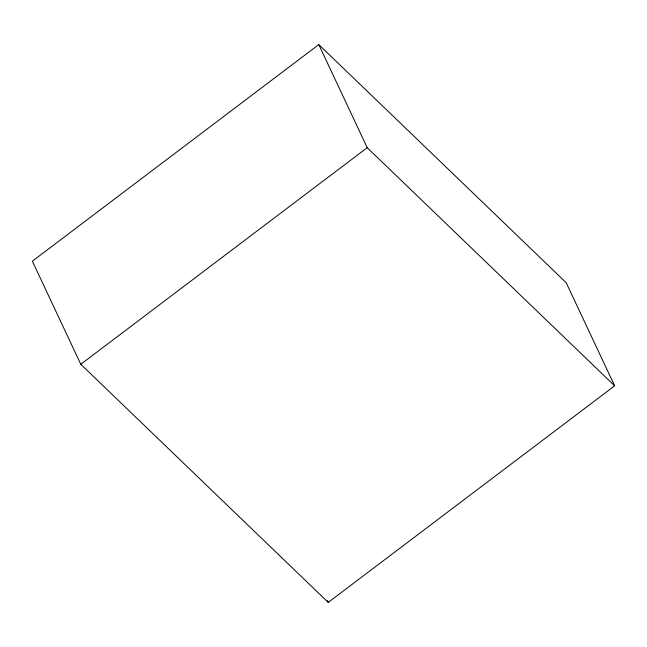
<?xml version="1.0" encoding="UTF-8"?>
<svg xmlns="http://www.w3.org/2000/svg" width="647" height="647" viewBox="0 0 647 647"><rect width="100%" height="100%" fill="white"/><g stroke="black" fill="none" stroke-linecap="round" stroke-linejoin="round"><path stroke-width="0.97" d="M318.785 44.594L32.35 261.178L80.794 364.277L328.215 602.406L614.65 385.822L566.206 282.723L318.785 44.594L367.221 147.694L614.65 385.822M80.794 364.277L367.221 147.694M327.358 600.578L328.215 602.406"/></g></svg>
